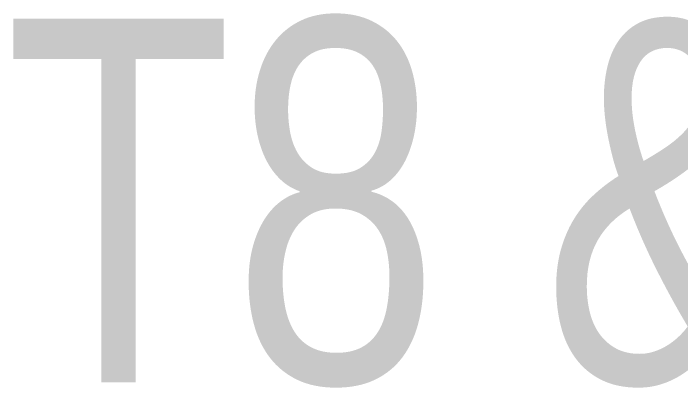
# Model space of a CAD drawing. Header units: millimetres. Extents: x 1180970 to 1231451, y -5737889 to -5695638.
# Drawn here: x 1202782 to 1204160, y -5737889 to -5737117 of the extents above; entities that cross this region are included whole.
import ezdxf

# ---------------------------------------------------------------- set-up
doc = ezdxf.new("R2010")
doc.units = ezdxf.units.MM
doc.header["$LTSCALE"] = 1000
doc.header["$MEASUREMENT"] = 0
doc.linetypes.add('AUDIT_D_120904163729-0', pattern=[0])
doc.layers.get('0').update_dxf_attribs({"linetype": 'AUDIT_D_120904163729-0'})
doc.layers.add('T8(T9 IS SIMILAR) - GROUND FLOOR$0$a-Text', color=4, linetype='Continuous', lineweight=0)
doc.styles.add('T8(T9 IS SIMILAR) - GROUND FLOOR$0$ARIAL ARROW', font='swisscl.ttf')

# ---------------------------------------------------------------- blocks, each defined once
blk = doc.blocks.new('T8(T9 IS SIMILAR) - GROUND FLOOR')
at = {"layer": 'T8(T9 IS SIMILAR) - GROUND FLOOR$0$a-Text', "linetype": 'ByBlock', "insert": (1198623, -5737128.5), "char_height": 750, "width": 14741.968, "attachment_point": 1, "style": 'T8(T9 IS SIMILAR) - GROUND FLOOR$0$ARIAL ARROW'}
blk.add_mtext('\\pi4141.70792;T8 & T9-GROUND', dxfattribs=at)

msp = doc.modelspace()

# ---------------------------------------------------------------- block references
at = {"linetype": 'ByBlock'}
msp.add_blockref('T8(T9 IS SIMILAR) - GROUND FLOOR', (0, 0), dxfattribs=at)

doc.saveas('drawing.dxf')
